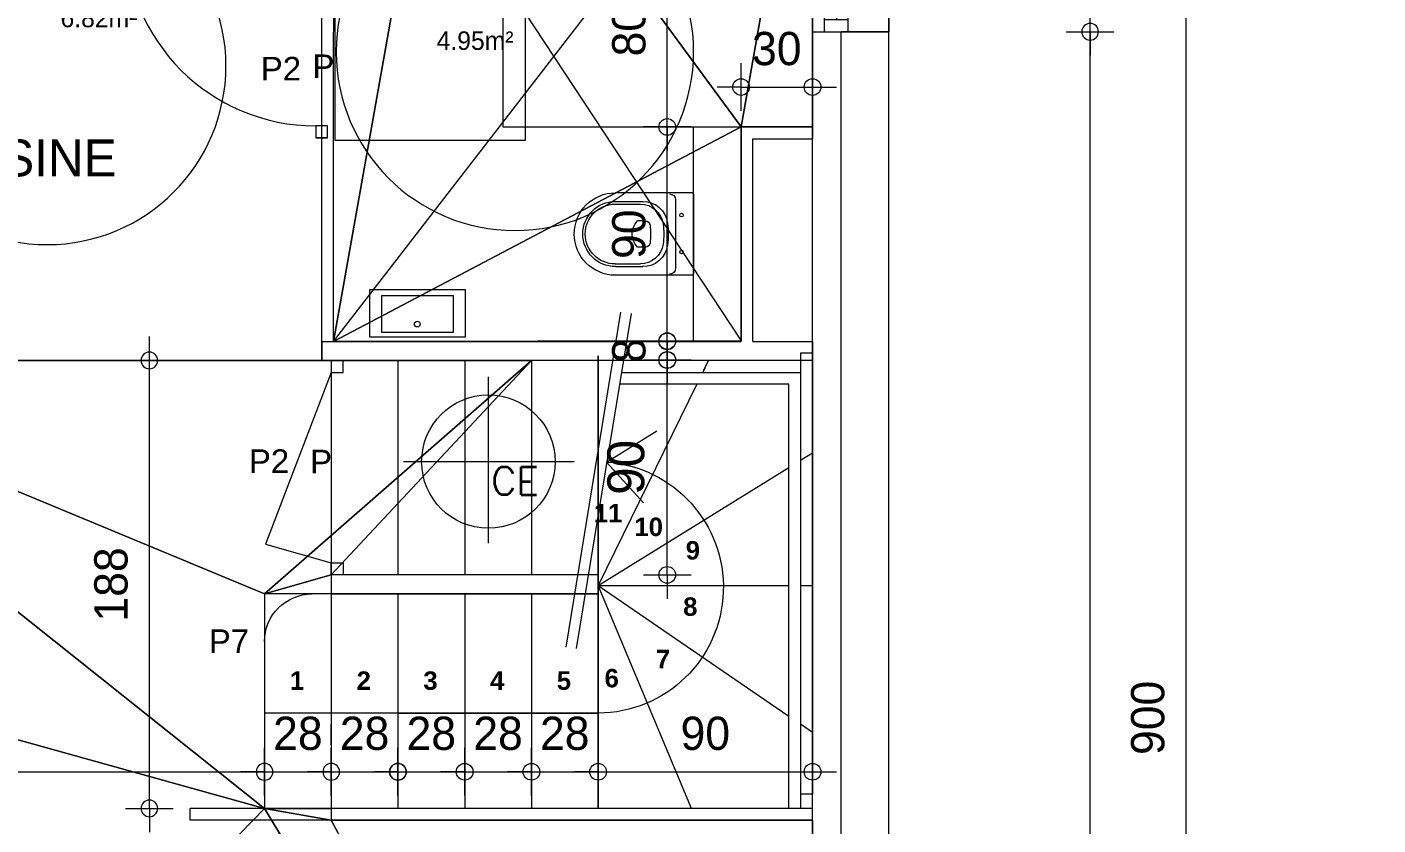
# Model space of a CAD drawing. Header units: metres. Extents: x 1.8 to 61.8, y -53.3 to -11.3.
# Drawn here: x 22.38 to 28.05, y -19.75 to -16.4 of the extents above; entities that cross this region are included whole.
import ezdxf
from ezdxf.enums import TextEntityAlignment as Align
from ezdxf.lldxf.tags import DXFTag

# ---------------------------------------------------------------- set-up
doc = ezdxf.new("R2010")
doc.units = ezdxf.units.M
doc.header["$MEASUREMENT"] = 0
doc.layers.add('Calque commun', color=7, linetype='Continuous')
doc.layers.add('Textes', color=7, linetype='Continuous')
doc.styles.add('Arial12', font='arialbd.ttf', dxfattribs={"height": 0.077267})
doc.styles.add('Arial9', font='arial.ttf', dxfattribs={"height": 0.098961})
doc.styles.add('Century Gothic Gras', font='txt.shx', dxfattribs={"height": 0.116336})
doc.styles.add('Century Gothic10', font='GOTHIC.TTF', dxfattribs={"height": 0.077575})
doc.styles.add('Century Gothic15', font='GOTHIC.TTF', dxfattribs={"height": 0.139636})
doc.styles.add('Century Gothic18', font='GOTHIC.TTF', dxfattribs={"height": 0.155151})
doc.styles.add('Century Gothic19', font='GOTHIC.TTF', dxfattribs={"height": 0.155151})
tags = doc.linetypes.add('DASHDOT2', pattern=[0.5, 0.25, -0.125, 0, -0.125]).pattern_tags.tags
tags[10:11] = [DXFTag(74, 4), DXFTag(75, 0), DXFTag(340, '0'), DXFTag(46, 1.0), DXFTag(50, 0.0), DXFTag(44, 0.0), DXFTag(45, 0.0)]
tags[8:9] = [DXFTag(74, 4), DXFTag(75, 0), DXFTag(340, '0'), DXFTag(46, 1.0), DXFTag(50, 0.0), DXFTag(44, 0.0), DXFTag(45, 0.0)]
tags[6:7] = [DXFTag(74, 4), DXFTag(75, 0), DXFTag(340, '0'), DXFTag(46, 1.0), DXFTag(50, 0.0), DXFTag(44, 0.0), DXFTag(45, 0.0)]
tags[4:5] = [DXFTag(74, 4), DXFTag(75, 0), DXFTag(340, '0'), DXFTag(46, 1.0), DXFTag(50, 0.0), DXFTag(44, 0.0), DXFTag(45, 0.0)]
tags = doc.linetypes.add('HIDDEN', pattern=[0.375, 0.25, -0.125]).pattern_tags.tags
tags[6:7] = [DXFTag(74, 4), DXFTag(75, 0), DXFTag(340, '0'), DXFTag(46, 1.0), DXFTag(50, 0.0), DXFTag(44, 0.0), DXFTag(45, 0.0)]
tags[4:5] = [DXFTag(74, 4), DXFTag(75, 0), DXFTag(340, '0'), DXFTag(46, 1.0), DXFTag(50, 0.0), DXFTag(44, 0.0), DXFTag(45, 0.0)]
tags = doc.linetypes.add('HIDDEN2', pattern=[0.1875, 0.125, -0.0625]).pattern_tags.tags
tags[6:7] = [DXFTag(74, 4), DXFTag(75, 0), DXFTag(340, '0'), DXFTag(46, 1.0), DXFTag(50, 0.0), DXFTag(44, 0.0), DXFTag(45, 0.0)]
tags[4:5] = [DXFTag(74, 4), DXFTag(75, 0), DXFTag(340, '0'), DXFTag(46, 1.0), DXFTag(50, 0.0), DXFTag(44, 0.0), DXFTag(45, 0.0)]
tags = doc.linetypes.add('HIDDENX2', pattern=[0.75, 0.5, -0.25]).pattern_tags.tags
tags[6:7] = [DXFTag(74, 4), DXFTag(75, 0), DXFTag(340, '0'), DXFTag(46, 1.0), DXFTag(50, 0.0), DXFTag(44, 0.0), DXFTag(45, 0.0)]
tags[4:5] = [DXFTag(74, 4), DXFTag(75, 0), DXFTag(340, '0'), DXFTag(46, 1.0), DXFTag(50, 0.0), DXFTag(44, 0.0), DXFTag(45, 0.0)]

# ---------------------------------------------------------------- blocks, each defined once
blk = doc.blocks.new('Block52880')
at = {"layer": 'Calque commun', "color": 7, "linetype": 'Continuous', "lineweight": 9}
for p, q in [((25.6815, -23.4798), (25.6815, -16.4198)), ((25.8015, -23.5998), (25.8015, -16.4198))]:
    blk.add_line(p, q, dxfattribs=at)
at = {"layer": 'Calque commun', "color": 7, "linetype": 'Continuous', "lineweight": 18}
blk.add_line((26.0015, -23.7998), (26.0015, -16.4198), dxfattribs=at)
blk = doc.blocks.new('DimLine53238')
at = {"layer": 'Calque commun', "color": 5, "linetype": 'Continuous', "lineweight": 9}
blk.add_line((27.2499, -23.7998, 0), (27.2499, -14.7998, 0), dxfattribs=at)
at = {"layer": 'Calque commun', "color": 5, "linetype": 'Continuous', "lineweight": 9, "style": 'Century Gothic15'}
blk.add_text('900', height=0.13964, rotation=90, dxfattribs=at).set_placement((27.1999, -19.2998, 0), align=Align.BOTTOM_CENTER)
blk = doc.blocks.new('@PRES_1_$$_1-13')
at = {"layer": 'Calque commun', "color": 5, "linetype": 'Continuous', "lineweight": 9}
for p, q in [((0, 0.32), (0.6, 0.32)), ((0.6, 0.15), (0, 0.15)), ((0.05, 0.05), (0.05, 0.15)), ((0.55, 0.15), (0.55, 0.05)), ((0.05, 0.1), (0.55, 0.1)), ((0.6, 0.05), (0, 0.05)), ((0, 0), (0.6, 0))]:
    blk.add_line(p, q, dxfattribs=at)
blk = doc.blocks.new('@PRES_1_$$_1-14')
at = {"layer": 'Calque commun', "color": 0, "linetype": 'ByBlock', "lineweight": -2}
blk.add_line((0, 0), (0, 0.32), dxfattribs=at)
blk = doc.blocks.new('@PRES_1_$$_1-15')
at = {"layer": 'Calque commun', "color": 0, "linetype": 'ByBlock', "lineweight": -2}
blk.add_line((0, 0), (0, 0.32), dxfattribs=at)
blk = doc.blocks.new('INTER_2D_COMB5')
at = {"layer": 'Calque commun', "color": 0, "linetype": 'ByBlock', "lineweight": -2}
blk.add_blockref('@PRES_1_$$_1-13', (0, 0), dxfattribs=at)
at = {"layer": 'Calque commun', "color": 7, "linetype": 'Continuous', "lineweight": 9}
blk.add_blockref('@PRES_1_$$_1-14', (0, 0), dxfattribs=at)
at = {"layer": 'Calque commun', "color": 7, "linetype": 'Continuous', "lineweight": 9, "extrusion": (0, 0, -1), "xscale": -1, "yscale": -1, "zscale": -1, "rotation": -180}
blk.add_blockref('@PRES_1_$$_1-15', (-0.6, 0), dxfattribs=at)
blk = doc.blocks.new('PLACED_COMB5')
at = {"layer": 'Calque commun', "color": 0, "linetype": 'ByBlock', "lineweight": -2}
blk.add_blockref('INTER_2D_COMB5', (0, 0), dxfattribs=at)
blk = doc.blocks.new('new279')
at = {"layer": 'Calque commun', "color": 5, "linetype": 'Continuous', "lineweight": 9}
blk.add_arc((0, 0), 0.5, 0, 359.99941, dxfattribs=at)
blk = doc.blocks.new('new280')
at = {"layer": 'Calque commun', "color": 5, "linetype": 'Continuous', "lineweight": 9}
blk.add_arc((0, 0), 0.5, 0, 359.99941, dxfattribs=at)
blk = doc.blocks.new('DimLine58948')
at = {"layer": 'Calque commun', "color": 5, "linetype": 'Continuous', "lineweight": 9}
for p, q in [((26.8466, -15.8198), (26.8466, -15.7198)), ((26.7466, -15.8198), (26.9466, -15.8198)), ((26.8466, -16.4198), (26.8466, -15.8198)), ((26.7466, -16.4198), (26.9466, -16.4198)), ((26.8466, -16.4198), (26.8466, -16.5198))]:
    blk.add_line(p, q, dxfattribs=at)
at = {"layer": 'Calque commun', "color": 5, "linetype": 'Continuous', "lineweight": 9, "xscale": 0.07000000029802322, "yscale": 0.07000000029802322, "zscale": 0.07000000029802322, "rotation": 90}
for name, p in [('new280', (26.8466, -15.8198)), ('new279', (26.8466, -16.4198))]:
    blk.add_blockref(name, p, dxfattribs=at)
at = {"layer": 'Calque commun', "color": 5, "linetype": 'Continuous', "lineweight": 9, "style": 'Century Gothic15'}
blk.add_text('60', height=0.13964, rotation=90, dxfattribs=at).set_placement((26.7966, -16.1198), align=Align.BOTTOM_CENTER)
blk = doc.blocks.new('new282')
at = {"layer": 'Calque commun', "color": 5, "linetype": 'Continuous', "lineweight": 9}
blk.add_arc((0, 0), 0.5, 0, 359.99941, dxfattribs=at)
blk = doc.blocks.new('DimLine58956')
at = {"layer": 'Calque commun', "color": 5, "linetype": 'Continuous', "lineweight": 9}
for p, q in [((26.8466, -16.4198), (26.8466, -16.3198)), ((26.7466, -16.4198), (26.9466, -16.4198)), ((26.8466, -23.7998), (26.8466, -16.4198))]:
    blk.add_line(p, q, dxfattribs=at)
at = {"layer": 'Calque commun', "color": 5, "linetype": 'Continuous', "lineweight": 9, "xscale": 0.07000000029802322, "yscale": 0.07000000029802322, "zscale": 0.07000000029802322, "rotation": 90}
blk.add_blockref('new282', (26.8466, -16.4198), dxfattribs=at)
blk = doc.blocks.new('@PRES_1_$$_1-28')
at = {"layer": 'Calque commun', "color": 5, "linetype": 'Continuous', "lineweight": 9}
blk.add_line((0.05, 0.05), (0.05, 0.85), dxfattribs=at)
at = {"layer": 'Calque commun', "color": 5, "linetype": 'Continuous', "lineweight": 9, "extrusion": (0, 0, -1)}
blk.add_arc((-0.05, 0.05), 0.8, 90, 180, dxfattribs=at)
at = {"layer": 'Calque commun', "color": 5, "linetype": 'Continuous', "lineweight": 9}
mesh = blk.add_polyface(dxfattribs=at)
corners = [(0, 0), (0, 0.05), (0.05, 0.05), (0.05, 0)]
mesh.append_faces([[corners[k] for k in face] for face in [(0, 1, 2, 3)]], dxfattribs={"color": 5})
mesh = blk.add_polyface(dxfattribs=at)
corners = [(0.85, 0), (0.85, 0.05), (0.9, 0.05), (0.9, 0)]
mesh.append_faces([[corners[k] for k in face] for face in [(0, 1, 2, 3)]], dxfattribs={"color": 5})
blk = doc.blocks.new('@PRES_1_$$_1-29')
at = {"layer": 'Calque commun', "color": 0, "linetype": 'ByBlock', "lineweight": -2}
blk.add_line((0, 0), (0, 0.05), dxfattribs=at)
blk = doc.blocks.new('@PRES_1_$$_1-30')
at = {"layer": 'Calque commun', "color": 0, "linetype": 'ByBlock', "lineweight": -2}
blk.add_line((0, 0), (0, 0.05), dxfattribs=at)
blk = doc.blocks.new('INTER_2D_COMB10')
at = {"layer": 'Calque commun', "color": 0, "linetype": 'ByBlock', "lineweight": -2}
blk.add_blockref('@PRES_1_$$_1-28', (0, 0), dxfattribs=at)
at = {"layer": 'Calque commun', "color": 15, "linetype": 'Continuous', "lineweight": 18}
blk.add_blockref('@PRES_1_$$_1-29', (0, 0), dxfattribs=at)
at = {"layer": 'Calque commun', "color": 15, "linetype": 'Continuous', "lineweight": 18, "extrusion": (0, 0, -1), "xscale": -1, "yscale": -1, "zscale": -1, "rotation": -180}
blk.add_blockref('@PRES_1_$$_1-30', (-0.9, 0), dxfattribs=at)
blk = doc.blocks.new('PLACED_COMB10')
at = {"layer": 'Calque commun', "color": 0, "linetype": 'ByBlock', "lineweight": -2}
blk.add_blockref('INTER_2D_COMB10', (0, 0), dxfattribs=at)
blk = doc.blocks.new('ce')
at = {"layer": 'Calque commun', "color": 6, "linetype": 'Continuous', "lineweight": 9}
for p, q in [((0.0007, 0.3427), (0.0007, -0.3562)), ((-0.3566, -0.0007), (0.3605, -0.0007))]:
    blk.add_line(p, q, dxfattribs=at)
blk.add_arc((0, 0), 0.28, 0, 359.9994, dxfattribs=at)
at = {"layer": 'Calque commun', "color": 6, "linetype": 'ByBlock', "lineweight": -2, "style": 'Century Gothic Gras'}
blk.add_text('CE', height=0.11634, rotation=359.9993, dxfattribs=at).set_placement((0.0123, -0.0123), align=Align.BOTTOM_LEFT)
blk = doc.blocks.new('80x130')
at = {"layer": 'Calque commun', "color": 7, "linetype": 'HIDDEN', "lineweight": 9}
mesh = blk.add_polyface(dxfattribs=at)
corners = [(0, 0), (0, 1.3), (0.8, 1.3), (0.8, 0)]
mesh.append_faces([[corners[k] for k in face] for face in [(0, 1, 2, 3)]], dxfattribs={"color": 7})
blk = doc.blocks.new('XMODULE1PG3')
at = {"layer": 'Calque commun', "color": 5, "linetype": 'Continuous', "lineweight": 9}
blk.add_arc((0, 0), 0.5, 0, 359.99941, dxfattribs=at)
blk = doc.blocks.new('XMODULE1PG4')
at = {"layer": 'Calque commun', "color": 5, "linetype": 'Continuous', "lineweight": 9}
blk.add_arc((0, 0), 0.5, 0, 359.99941, dxfattribs=at)
blk = doc.blocks.new('DimLine53356')
at = {"layer": 'Calque commun', "color": 5, "linetype": 'Continuous', "lineweight": 9}
for p, q in [((11.9815, -20.4977), (11.9815, -20.2977)), ((12.8815, -20.4977), (12.8815, -20.2977)), ((11.9815, -20.3977), (11.8815, -20.3977)), ((11.9815, -20.3977), (12.8815, -20.3977)), ((12.8815, -20.3977), (12.9815, -20.3977))]:
    blk.add_line(p, q, dxfattribs=at)
at = {"layer": 'Calque commun', "color": 5, "linetype": 'Continuous', "lineweight": 9, "extrusion": (0, 0, -1), "xscale": 0.07000000029802322, "yscale": 0.07000000029802322, "zscale": 0.07000000029802322}
for name, p in [('XMODULE1PG3', (-11.9815, -20.3977)), ('XMODULE1PG4', (-12.8815, -20.3977))]:
    blk.add_blockref(name, p, dxfattribs=at)
at = {"layer": 'Calque commun', "color": 5, "linetype": 'Continuous', "lineweight": 9, "style": 'Century Gothic15'}
blk.add_text('90', height=0.13964, dxfattribs=at).set_placement((12.4315, -20.3477), align=Align.BOTTOM_CENTER)
blk = doc.blocks.new('XMODULE1PG5')
at = {"layer": 'Calque commun', "color": 5, "linetype": 'Continuous', "lineweight": 9}
blk.add_arc((0, 0), 0.5, 0, 359.99941, dxfattribs=at)
blk = doc.blocks.new('XMODULE1PG6')
at = {"layer": 'Calque commun', "color": 5, "linetype": 'Continuous', "lineweight": 9}
blk.add_arc((0, 0), 0.5, 0, 359.99941, dxfattribs=at)
blk = doc.blocks.new('DimLine53364')
at = {"layer": 'Calque commun', "color": 5, "linetype": 'Continuous', "lineweight": 9}
for p, q in [((11.7015, -20.4977), (11.7015, -20.2977)), ((11.9815, -20.4977), (11.9815, -20.2977)), ((11.7015, -20.3977), (11.6015, -20.3977)), ((11.7015, -20.3977), (11.9815, -20.3977)), ((11.9815, -20.3977), (12.0815, -20.3977))]:
    blk.add_line(p, q, dxfattribs=at)
at = {"layer": 'Calque commun', "color": 5, "linetype": 'Continuous', "lineweight": 9, "extrusion": (0, 0, -1), "xscale": 0.07000000029802322, "yscale": 0.07000000029802322, "zscale": 0.07000000029802322}
for name, p in [('XMODULE1PG5', (-11.7015, -20.3977)), ('XMODULE1PG6', (-11.9815, -20.3977))]:
    blk.add_blockref(name, p, dxfattribs=at)
at = {"layer": 'Calque commun', "color": 5, "linetype": 'Continuous', "lineweight": 9, "style": 'Century Gothic15'}
blk.add_text('28', height=0.13964, dxfattribs=at).set_placement((11.8415, -20.3477), align=Align.BOTTOM_CENTER)
blk = doc.blocks.new('XMODULE1PG7')
at = {"layer": 'Calque commun', "color": 5, "linetype": 'Continuous', "lineweight": 9}
blk.add_arc((0, 0), 0.5, 0, 359.99941, dxfattribs=at)
blk = doc.blocks.new('XMODULE1PG8')
at = {"layer": 'Calque commun', "color": 5, "linetype": 'Continuous', "lineweight": 9}
blk.add_arc((0, 0), 0.5, 0, 359.99941, dxfattribs=at)
blk = doc.blocks.new('DimLine53372')
at = {"layer": 'Calque commun', "color": 5, "linetype": 'Continuous', "lineweight": 9}
for p, q in [((11.4215, -20.4977), (11.4215, -20.2977)), ((11.7015, -20.4977), (11.7015, -20.2977)), ((11.4215, -20.3977), (11.3215, -20.3977)), ((11.4215, -20.3977), (11.7015, -20.3977)), ((11.7015, -20.3977), (11.8015, -20.3977))]:
    blk.add_line(p, q, dxfattribs=at)
at = {"layer": 'Calque commun', "color": 5, "linetype": 'Continuous', "lineweight": 9, "extrusion": (0, 0, -1), "xscale": 0.07000000029802322, "yscale": 0.07000000029802322, "zscale": 0.07000000029802322}
for name, p in [('XMODULE1PG7', (-11.4215, -20.3977)), ('XMODULE1PG8', (-11.7015, -20.3977))]:
    blk.add_blockref(name, p, dxfattribs=at)
at = {"layer": 'Calque commun', "color": 5, "linetype": 'Continuous', "lineweight": 9, "style": 'Century Gothic15'}
blk.add_text('28', height=0.13964, dxfattribs=at).set_placement((11.5615, -20.3477), align=Align.BOTTOM_CENTER)
blk = doc.blocks.new('XMODULE1PG9')
at = {"layer": 'Calque commun', "color": 5, "linetype": 'Continuous', "lineweight": 9}
blk.add_arc((0, 0), 0.5, 0, 359.99941, dxfattribs=at)
blk = doc.blocks.new('XMODULE1PG10')
at = {"layer": 'Calque commun', "color": 5, "linetype": 'Continuous', "lineweight": 9}
blk.add_arc((0, 0), 0.5, 0, 359.99941, dxfattribs=at)
blk = doc.blocks.new('DimLine53380')
at = {"layer": 'Calque commun', "color": 5, "linetype": 'Continuous', "lineweight": 9}
for p, q in [((11.1415, -20.4977), (11.1415, -20.2977)), ((11.4215, -20.4977), (11.4215, -20.2977)), ((11.1415, -20.3977), (11.0415, -20.3977)), ((11.1415, -20.3977), (11.4215, -20.3977)), ((11.4215, -20.3977), (11.5215, -20.3977))]:
    blk.add_line(p, q, dxfattribs=at)
at = {"layer": 'Calque commun', "color": 5, "linetype": 'Continuous', "lineweight": 9, "extrusion": (0, 0, -1), "xscale": 0.07000000029802322, "yscale": 0.07000000029802322, "zscale": 0.07000000029802322}
for name, p in [('XMODULE1PG9', (-11.1415, -20.3977)), ('XMODULE1PG10', (-11.4215, -20.3977))]:
    blk.add_blockref(name, p, dxfattribs=at)
at = {"layer": 'Calque commun', "color": 5, "linetype": 'Continuous', "lineweight": 9, "style": 'Century Gothic15'}
blk.add_text('28', height=0.13964, dxfattribs=at).set_placement((11.2815, -20.3477), align=Align.BOTTOM_CENTER)
blk = doc.blocks.new('XMODULE1PG11')
at = {"layer": 'Calque commun', "color": 5, "linetype": 'Continuous', "lineweight": 9}
blk.add_arc((0, 0), 0.5, 0, 359.99941, dxfattribs=at)
blk = doc.blocks.new('XMODULE1PG12')
at = {"layer": 'Calque commun', "color": 5, "linetype": 'Continuous', "lineweight": 9}
blk.add_arc((0, 0), 0.5, 0, 359.99941, dxfattribs=at)
blk = doc.blocks.new('DimLine53388')
at = {"layer": 'Calque commun', "color": 5, "linetype": 'Continuous', "lineweight": 9}
for p, q in [((6.8815, -20.2977), (6.8815, -20.4977)), ((10.5816, -20.4977), (10.5816, -20.2977)), ((6.8815, -20.3977), (6.7815, -20.3977)), ((6.8815, -20.3977), (10.5816, -20.3977)), ((10.5816, -20.3977), (10.6816, -20.3977))]:
    blk.add_line(p, q, dxfattribs=at)
at = {"layer": 'Calque commun', "color": 5, "linetype": 'Continuous', "lineweight": 9, "xscale": 0.07000000029802322, "yscale": 0.07000000029802322, "zscale": 0.07000000029802322}
for name, p in [('XMODULE1PG11', (6.8815, -20.3977)), ('XMODULE1PG12', (10.5816, -20.3977))]:
    blk.add_blockref(name, p, dxfattribs=at)
at = {"layer": 'Calque commun', "color": 5, "linetype": 'Continuous', "lineweight": 9, "style": 'Century Gothic15'}
blk.add_text('370', height=0.13964, dxfattribs=at).set_placement((8.7315, -20.3477), align=Align.BOTTOM_CENTER)
blk = doc.blocks.new('XMODULE1PG33')
at = {"layer": 'Calque commun', "color": 5, "linetype": 'Continuous', "lineweight": 9}
blk.add_arc((0, 0), 0.5, 0, 359.99941, dxfattribs=at)
blk = doc.blocks.new('XMODULE1PG34')
at = {"layer": 'Calque commun', "color": 5, "linetype": 'Continuous', "lineweight": 9}
blk.add_arc((0, 0), 0.5, 0, 359.99941, dxfattribs=at)
blk = doc.blocks.new('DimLine53484')
at = {"layer": 'Calque commun', "color": 5, "linetype": 'Continuous', "lineweight": 9}
for p, q in [((12.272, -17.6912), (12.272, -17.5912)), ((12.372, -17.6912), (12.172, -17.6912)), ((12.272, -18.5912), (12.272, -17.6912)), ((12.372, -18.5912), (12.172, -18.5912)), ((12.272, -18.5912), (12.272, -18.6912))]:
    blk.add_line(p, q, dxfattribs=at)
at = {"layer": 'Calque commun', "color": 5, "linetype": 'Continuous', "lineweight": 9, "extrusion": (0, 0, -1), "xscale": 0.07000000029802322, "yscale": 0.07000000029802322, "zscale": 0.07000000029802322, "rotation": 90}
for name, p in [('XMODULE1PG34', (-12.272, -17.6912)), ('XMODULE1PG33', (-12.272, -18.5912))]:
    blk.add_blockref(name, p, dxfattribs=at)
at = {"layer": 'Calque commun', "color": 5, "linetype": 'Continuous', "lineweight": 9, "style": 'Century Gothic15'}
blk.add_text('90', height=0.13964, rotation=90, dxfattribs=at).set_placement((12.222, -18.1412), align=Align.BOTTOM_CENTER)
blk = doc.blocks.new('XMODULE1PG35')
at = {"layer": 'Calque commun', "color": 5, "linetype": 'Continuous', "lineweight": 9}
blk.add_arc((0, 0), 0.5, 0, 359.99941, dxfattribs=at)
blk = doc.blocks.new('XMODULE1PG36')
at = {"layer": 'Calque commun', "color": 5, "linetype": 'Continuous', "lineweight": 9}
blk.add_arc((0, 0), 0.5, 0, 359.99941, dxfattribs=at)
blk = doc.blocks.new('DimLine53492')
at = {"layer": 'Calque commun', "color": 5, "linetype": 'Continuous', "lineweight": 9}
for p, q in [((12.272, -16.8912), (12.272, -16.7912)), ((12.372, -16.8912), (12.172, -16.8912)), ((12.272, -17.6912), (12.272, -16.8912)), ((12.372, -17.6912), (12.172, -17.6912)), ((12.272, -17.6912), (12.272, -17.7912))]:
    blk.add_line(p, q, dxfattribs=at)
at = {"layer": 'Calque commun', "color": 5, "linetype": 'Continuous', "lineweight": 9, "extrusion": (0, 0, -1), "xscale": 0.07000000029802322, "yscale": 0.07000000029802322, "zscale": 0.07000000029802322, "rotation": 90}
for name, p in [('XMODULE1PG36', (-12.272, -16.8912)), ('XMODULE1PG35', (-12.272, -17.6912))]:
    blk.add_blockref(name, p, dxfattribs=at)
at = {"layer": 'Calque commun', "color": 5, "linetype": 'Continuous', "lineweight": 9, "style": 'Century Gothic15'}
blk.add_text('80', height=0.13964, rotation=90, dxfattribs=at).set_placement((12.222, -17.2912), align=Align.BOTTOM_CENTER)
blk = doc.blocks.new('XMODULE1PG41')
at = {"layer": 'Calque commun', "color": 5, "linetype": 'Continuous', "lineweight": 9}
blk.add_arc((0, 0), 0.5, 0, 359.99941, dxfattribs=at)
blk = doc.blocks.new('XMODULE1PG42')
at = {"layer": 'Calque commun', "color": 5, "linetype": 'Continuous', "lineweight": 9}
blk.add_arc((0, 0), 0.5, 0, 359.99941, dxfattribs=at)
blk = doc.blocks.new('DimLine53966')
at = {"layer": 'Calque commun', "color": 5, "linetype": 'Continuous', "lineweight": 9}
for p, q in [((12.272, -18.6687), (12.272, -18.5687)), ((12.172, -18.6687), (12.372, -18.6687)), ((12.272, -19.5712), (12.272, -18.6687)), ((12.172, -19.5712), (12.372, -19.5712)), ((12.272, -19.5712), (12.272, -19.6712))]:
    blk.add_line(p, q, dxfattribs=at)
at = {"layer": 'Calque commun', "color": 5, "linetype": 'Continuous', "lineweight": 9, "extrusion": (0, 0, -1), "xscale": 0.07000000029802322, "yscale": 0.07000000029802322, "zscale": 0.07000000029802322, "rotation": 90}
for name, p in [('XMODULE1PG42', (-12.272, -18.6687)), ('XMODULE1PG41', (-12.272, -19.5712))]:
    blk.add_blockref(name, p, dxfattribs=at)
at = {"layer": 'Calque commun', "color": 5, "linetype": 'Continuous', "lineweight": 9, "style": 'Century Gothic19'}
blk.add_text('90', height=0.15515, rotation=90, dxfattribs=at).set_placement((12.222, -19.1199), align=Align.BOTTOM_CENTER)
blk = doc.blocks.new('XMODULE1PG51')
at = {"layer": 'Calque commun', "color": 5, "linetype": 'Continuous', "lineweight": 9}
blk.add_arc((0, 0), 0.5, 0, 359.99941, dxfattribs=at)
blk = doc.blocks.new('XMODULE1PG52')
at = {"layer": 'Calque commun', "color": 5, "linetype": 'Continuous', "lineweight": 9}
blk.add_arc((0, 0), 0.5, 0, 359.99941, dxfattribs=at)
blk = doc.blocks.new('DimLine55785')
at = {"layer": 'Calque commun', "color": 5, "linetype": 'Continuous', "lineweight": 9}
for p, q in [((12.5815, -17.6236), (12.5815, -17.4236)), ((12.8815, -17.6236), (12.8815, -17.4236)), ((12.5815, -17.5236), (12.4815, -17.5236)), ((12.5815, -17.5236), (12.8815, -17.5236)), ((12.8815, -17.5236), (12.9815, -17.5236))]:
    blk.add_line(p, q, dxfattribs=at)
at = {"layer": 'Calque commun', "color": 5, "linetype": 'Continuous', "lineweight": 9, "extrusion": (0, 0, -1), "xscale": 0.07000000029802322, "yscale": 0.07000000029802322, "zscale": 0.07000000029802322}
for name, p in [('XMODULE1PG51', (-12.5815, -17.5236)), ('XMODULE1PG52', (-12.8815, -17.5236))]:
    blk.add_blockref(name, p, dxfattribs=at)
at = {"layer": 'Calque commun', "color": 5, "linetype": 'Continuous', "lineweight": 9, "style": 'Century Gothic15'}
blk.add_text('30', height=0.13964, dxfattribs=at).set_placement((12.7315, -17.4736), align=Align.BOTTOM_CENTER)
blk = doc.blocks.new('XMODULE1PG53')
at = {"layer": 'Calque commun', "color": 5, "linetype": 'Continuous', "lineweight": 9}
blk.add_arc((0, 0), 0.5, 0, 359.99941, dxfattribs=at)
blk = doc.blocks.new('XMODULE1PG54')
at = {"layer": 'Calque commun', "color": 5, "linetype": 'Continuous', "lineweight": 9}
blk.add_arc((0, 0), 0.5, 0, 359.99941, dxfattribs=at)
blk = doc.blocks.new('DimLine55987')
at = {"layer": 'Calque commun', "color": 5, "linetype": 'Continuous', "lineweight": 9}
for p, q in [((10.8615, -20.4977), (10.8615, -20.2977)), ((11.1415, -20.4977), (11.1415, -20.2977)), ((10.8615, -20.3977), (10.7615, -20.3977)), ((10.8615, -20.3977), (11.1415, -20.3977)), ((11.1415, -20.3977), (11.2415, -20.3977))]:
    blk.add_line(p, q, dxfattribs=at)
at = {"layer": 'Calque commun', "color": 5, "linetype": 'Continuous', "lineweight": 9, "xscale": 0.07000000029802322, "yscale": 0.07000000029802322, "zscale": 0.07000000029802322}
for name, p in [('XMODULE1PG53', (10.8615, -20.3977)), ('XMODULE1PG54', (11.1415, -20.3977))]:
    blk.add_blockref(name, p, dxfattribs=at)
at = {"layer": 'Calque commun', "color": 5, "linetype": 'Continuous', "lineweight": 9, "style": 'Century Gothic15'}
blk.add_text('28', height=0.13964, dxfattribs=at).set_placement((11.0015, -20.3477), align=Align.BOTTOM_CENTER)
blk = doc.blocks.new('XMODULE1PG55')
at = {"layer": 'Calque commun', "color": 5, "linetype": 'Continuous', "lineweight": 9}
blk.add_arc((0, 0), 0.5, 0, 359.99941, dxfattribs=at)
blk = doc.blocks.new('XMODULE1PG56')
at = {"layer": 'Calque commun', "color": 5, "linetype": 'Continuous', "lineweight": 9}
blk.add_arc((0, 0), 0.5, 0, 359.99941, dxfattribs=at)
blk = doc.blocks.new('DimLine55995')
at = {"layer": 'Calque commun', "color": 5, "linetype": 'Continuous', "lineweight": 9}
for p, q in [((10.5815, -20.4977), (10.5815, -20.2977)), ((10.8615, -20.4977), (10.8615, -20.2977)), ((10.5815, -20.3977), (10.4815, -20.3977)), ((10.5815, -20.3977), (10.8615, -20.3977)), ((10.8615, -20.3977), (10.9615, -20.3977))]:
    blk.add_line(p, q, dxfattribs=at)
at = {"layer": 'Calque commun', "color": 5, "linetype": 'Continuous', "lineweight": 9, "xscale": 0.07000000029802322, "yscale": 0.07000000029802322, "zscale": 0.07000000029802322}
for name, p in [('XMODULE1PG55', (10.5815, -20.3977)), ('XMODULE1PG56', (10.8615, -20.3977))]:
    blk.add_blockref(name, p, dxfattribs=at)
at = {"layer": 'Calque commun', "color": 5, "linetype": 'Continuous', "lineweight": 9, "style": 'Century Gothic15'}
blk.add_text('28', height=0.13964, dxfattribs=at).set_placement((10.7215, -20.3477), align=Align.BOTTOM_CENTER)
blk = doc.blocks.new('lavmain')
at = {"layer": 'Calque commun', "color": 7, "linetype": 'Continuous', "lineweight": 9}
for p, q in [((0.4, 0), (0, 0)), ((0, 0), (0, -0.2)), ((0.4, -0.2), (0.4, 0)), ((0.35, -0.02), (0.05, -0.02)), ((0.05, -0.02), (0.05, -0.1757)), ((0.35, -0.1757), (0.35, -0.02)), ((0, -0.2), (0.4, -0.2)), ((0.05, -0.1757), (0.35, -0.1757))]:
    blk.add_line(p, q, dxfattribs=at)
blk.add_arc((0.1993, -0.055), 0.0121, 90, 89.9994, dxfattribs=at)
blk = doc.blocks.new('XMODULE1PG57')
at = {"layer": 'Calque commun', "color": 5, "linetype": 'Continuous', "lineweight": 9}
blk.add_arc((0, 0), 0.5, 0, 359.99941, dxfattribs=at)
blk = doc.blocks.new('XMODULE1PG58')
at = {"layer": 'Calque commun', "color": 5, "linetype": 'Continuous', "lineweight": 9}
blk.add_arc((0, 0), 0.5, 0, 359.99941, dxfattribs=at)
blk = doc.blocks.new('DimLine59627')
at = {"layer": 'Calque commun', "color": 5, "linetype": 'Continuous', "lineweight": 9}
for p, q in [((12.272, -18.5897), (12.272, -18.4897)), ((12.372, -18.5897), (12.172, -18.5897)), ((12.272, -18.6697), (12.272, -18.5897)), ((12.372, -18.6697), (12.172, -18.6697)), ((12.272, -18.6697), (12.272, -18.7697))]:
    blk.add_line(p, q, dxfattribs=at)
at = {"layer": 'Calque commun', "color": 5, "linetype": 'Continuous', "lineweight": 9, "extrusion": (0, 0, -1), "xscale": 0.07000000029802322, "yscale": 0.07000000029802322, "zscale": 0.07000000029802322, "rotation": 90}
for name, p in [('XMODULE1PG58', (-12.272, -18.5897)), ('XMODULE1PG57', (-12.272, -18.6697))]:
    blk.add_blockref(name, p, dxfattribs=at)
at = {"layer": 'Calque commun', "color": 5, "linetype": 'Continuous', "lineweight": 9, "style": 'Century Gothic15'}
blk.add_text('8', height=0.1396, rotation=89.9973, dxfattribs=at).set_placement((12.222, -18.6297), align=Align.BOTTOM_CENTER)
blk = doc.blocks.new('XMODULE1PG59')
at = {"layer": 'Calque commun', "color": 5, "linetype": 'Continuous', "lineweight": 9}
blk.add_arc((0, 0), 0.5, 0, 359.99941, dxfattribs=at)
blk = doc.blocks.new('XMODULE1PG60')
at = {"layer": 'Calque commun', "color": 5, "linetype": 'Continuous', "lineweight": 9}
blk.add_arc((0, 0), 0.5, 0, 359.99941, dxfattribs=at)
blk = doc.blocks.new('DimLine60835')
at = {"layer": 'Calque commun', "color": 5, "linetype": 'Continuous', "lineweight": 9}
for p, q in [((10.0984, -18.6712), (10.0984, -18.5712)), ((9.9984, -18.6712), (10.1984, -18.6712)), ((10.0984, -20.5513), (10.0984, -18.6712)), ((9.9984, -20.5513), (10.1984, -20.5513)), ((10.0984, -20.5513), (10.0984, -20.6513))]:
    blk.add_line(p, q, dxfattribs=at)
at = {"layer": 'Calque commun', "color": 5, "linetype": 'Continuous', "lineweight": 9, "xscale": 0.07000000029802322, "yscale": 0.07000000029802322, "zscale": 0.07000000029802322, "rotation": 90}
for name, p in [('XMODULE1PG60', (10.0984, -18.6712)), ('XMODULE1PG59', (10.0984, -20.5513))]:
    blk.add_blockref(name, p, dxfattribs=at)
at = {"layer": 'Calque commun', "color": 5, "linetype": 'Continuous', "lineweight": 9, "style": 'Century Gothic15'}
blk.add_text('188', height=0.13964, rotation=90, dxfattribs=at).set_placement((10.0484, -19.6113), align=Align.BOTTOM_CENTER)
blk = doc.blocks.new('XMODULE1PG73')
at = {"layer": 'Calque commun', "color": 9, "linetype": 'HIDDEN2', "lineweight": 9}
for p, q in [((10.8715, -18.5912), (12.8815, -15.9912)), ((10.8715, -15.9912), (12.5815, -18.5893))]:
    blk.add_line(p, q, dxfattribs=at)
at = {"layer": 'Calque commun', "color": 15, "linetype": 'Continuous', "lineweight": 18}
for p, q in [((10.8215, -18.6413), (10.8215, -17.7365)), ((10.8715, -18.5912), (10.8715, -17.7365)), ((12.5815, -18.5912), (12.5815, -17.6912)), ((12.5815, -17.6912), (12.8815, -17.6912)), ((12.6315, -18.5912), (12.6315, -17.7412)), ((12.6315, -17.7412), (12.8815, -17.7412)), ((12.8815, -17.6912), (12.8815, -17.7412))]:
    blk.add_line(p, q, dxfattribs=at)
at = {"layer": 'Calque commun', "color": 7, "linetype": 'DASHDOT2', "lineweight": 9}
for p, q in [((11.8474, -19.875), (12.0772, -18.4685)), ((11.8914, -19.8805), (12.1211, -18.474))]:
    blk.add_line(p, q, dxfattribs=at)
at = {"layer": 'Calque commun', "color": 7, "linetype": 'Continuous', "lineweight": 18}
for p, q in [((10.8215, -18.5912), (10.8215, -18.6712)), ((10.8215, -18.5912), (12.5815, -18.5912)), ((12.6315, -18.5912), (12.8814, -18.5912)), ((12.8814, -18.5912), (12.8814, -18.6712)), ((12.8814, -18.6712), (10.8215, -18.6712)), ((11.9815, -19.5712), (10.8615, -19.5712)), ((10.8615, -19.5712), (10.8615, -19.6512)), ((11.9815, -19.5712), (11.9815, -19.6512)), ((11.9815, -19.6512), (10.8615, -19.6512))]:
    blk.add_line(p, q, dxfattribs=at)
at = {"layer": 'Calque commun', "color": 7, "linetype": 'HIDDEN2', "lineweight": 9}
for p, q in [((11.9815, -19.6512), (11.9815, -18.6513)), ((11.9815, -18.6513), (11.9815, -19.6512)), ((11.9815, -18.6513), (11.9815, -19.5712)), ((10.8615, -18.6712), (11.1915, -18.6712)), ((10.8615, -18.6712), (10.8615, -19.5712)), ((11.1415, -18.6712), (11.1415, -19.5712)), ((11.4215, -18.6712), (11.4215, -19.5712)), ((11.7015, -18.6712), (11.7015, -19.5712)), ((11.9815, -19.6512), (11.9815, -20.5513))]:
    blk.add_line(p, q, dxfattribs=at)
at = {"layer": 'Calque commun', "color": 7, "linetype": 'HIDDEN', "lineweight": 9}
for p, q in [((10.8215, -18.6712), (8.2216, -18.6712)), ((8.2816, -18.6712), (10.8215, -18.6712)), ((10.8215, -18.6712), (10.8215, -18.6712))]:
    blk.add_line(p, q, dxfattribs=at)
at = {"layer": 'Calque commun', "color": 7, "linetype": 'Continuous', "lineweight": 9}
for p, q in [((10.9115, -18.6712), (10.8615, -18.6712)), ((10.8615, -18.6712), (10.8615, -18.7213)), ((10.9115, -18.7213), (10.9115, -18.6712)), ((12.429, -18.7038), (12.4205, -18.7212)), ((12.4247, -18.7125), (12.445, -18.6712)), ((10.8615, -18.7213), (10.5853, -19.4418)), ((10.8615, -18.7213), (10.9115, -18.7213)), ((12.0807, -18.7212), (12.8315, -18.7212)), ((12.8315, -18.7212), (12.8315, -20.5513)), ((12.3959, -18.7712), (11.9815, -19.6162)), ((12.7815, -18.7712), (12.0726, -18.7712)), ((12.7815, -20.5513), (12.7815, -18.7712)), ((12.0164, -19.0976), (12.2283, -18.9664)), ((12.0164, -19.0976), (12.1724, -19.2692)), ((12.1724, -19.2692), (12.0164, -19.0976)), ((12.8315, -19.0894), (12.8815, -19.0584)), ((11.9815, -19.6162), (12.7815, -19.1204)), ((10.5853, -19.4418), (10.8615, -19.5212)), ((10.8615, -19.5212), (10.9115, -19.5212)), ((10.8615, -19.5712), (10.8615, -19.5212)), ((10.9115, -19.5212), (10.9115, -19.5712)), ((11.9815, -19.5712), (10.8615, -19.5712)), ((10.8615, -19.5712), (10.8615, -19.6512)), ((11.9815, -19.6512), (11.9815, -19.5712)), ((12.3729, -20.5512), (11.9815, -19.6162)), ((11.9815, -19.6162), (12.7815, -19.6162)), ((11.9815, -19.6162), (12.7815, -20.1638)), ((12.8315, -19.6162), (12.8815, -19.6162)), ((10.8615, -19.6512), (10.7815, -19.6512)), ((10.8615, -19.6512), (11.9815, -19.6512)), ((10.8615, -19.6512), (11.9815, -19.6512)), ((10.8615, -19.6512), (10.8615, -20.5513)), ((11.1415, -19.6512), (11.1415, -20.5513)), ((11.4215, -19.6512), (11.4215, -20.5513)), ((11.7015, -19.6512), (11.7015, -20.5513)), ((11.9815, -20.5513), (11.9815, -19.6512)), ((11.9815, -19.6512), (11.9815, -20.5513)), ((10.5815, -19.8512), (10.5815, -20.5513)), ((10.8615, -20.1138), (10.8615, -20.2846)), ((11.1415, -20.1512), (10.5815, -20.1512)), ((11.1415, -20.1512), (11.9815, -20.1512)), ((10.8615, -20.2846), (10.8615, -20.1992)), ((12.8815, -20.2323), (12.8315, -20.1981)), ((12.8815, -20.5513), (10.27, -20.5513)), ((10.27, -20.6013), (10.27, -20.5513)), ((12.8815, -20.6013), (12.8815, -20.5513)), ((12.8815, -20.6013), (10.27, -20.6013))]:
    blk.add_line(p, q, dxfattribs=at)
at = {"layer": 'Calque commun', "color": 9, "linetype": 'Continuous', "lineweight": 9}
for p, q in [((12.0807, -18.7212), (12.8315, -18.7212)), ((12.8315, -18.7212), (12.8315, -20.5513)), ((12.8315, -20.5513), (12.7815, -20.5513))]:
    blk.add_line(p, q, dxfattribs=at)
at = {"layer": 'Calque commun', "color": 7, "linetype": 'HIDDENX2', "lineweight": 9}
blk.add_line((11.9815, -20.1513), (11.1415, -20.1512), dxfattribs=at)
at = {"layer": 'Calque commun', "color": 7, "linetype": 'HIDDEN', "lineweight": 9}
for centre in [(11.6324, -17.3757), (9.6696, -17.4349)]:
    blk.add_arc(centre, 0.75, 270, 269.9994, dxfattribs=at)
at = {"layer": 'Calque commun', "color": 7, "linetype": 'Continuous', "lineweight": 9, "extrusion": (6.12867e-17, 6.46634e-17, -1)}
blk.add_arc((-11.9798, -19.6238), 0.5275, 93.9984, 269.8133, dxfattribs=at)
at = {"layer": 'Calque commun', "color": 7, "linetype": 'Continuous', "lineweight": 9, "extrusion": (-6.07029e-17, 1.29664e-16, -1)}
blk.add_arc((-10.7815, -19.8512), 0.2, 0, 90, dxfattribs=at)
at = {"layer": 'Calque commun', "color": 0, "linetype": 'ByBlock', "lineweight": -2, "extrusion": (0, 0, -1)}
blk.add_blockref('80x130', (-11.6767, -17.746), dxfattribs=at)
at = {"layer": 'Calque commun', "color": 0, "linetype": 'ByBlock', "lineweight": -2, "extrusion": (0, 0, -1), "xscale": -1, "yscale": -1, "zscale": -1, "rotation": 90.00000000000001}
blk.add_blockref('PLACED_COMB10', (-10.8465, -16.8365), dxfattribs=at)
at = {"layer": 'Calque commun', "color": 5, "linetype": 'Continuous', "lineweight": 9}
for name in ['DimLine53492', 'DimLine55785', 'DimLine53484', 'DimLine59627', 'DimLine60835', 'DimLine53966', 'DimLine53388', 'DimLine55995', 'DimLine55987', 'DimLine53380', 'DimLine53372', 'DimLine53364', 'DimLine53356']:
    blk.add_blockref(name, (0, 0), dxfattribs=at)
at = {"layer": 'Calque commun', "color": 0, "linetype": 'ByBlock', "lineweight": -2, "extrusion": (0, 0, -1)}
for name, p, rotation in [('80x130', (-11.5815, -17.6912), 90), ('lavmain', (-11.0234, -18.5735), 180)]:
    blk.add_blockref(name, p, dxfattribs=dict(at, rotation=rotation))
at = {"layer": 'Calque commun', "color": 0, "linetype": 'ByBlock', "lineweight": -2, "extrusion": (0, 0, -1), "xscale": -1, "yscale": -1, "zscale": -1}
blk.add_blockref('ce', (-11.521, -19.0956), dxfattribs=at)
at = {"layer": 'Calque commun', "color": 9, "linetype": 'ByBlock', "lineweight": -2, "style": 'Century Gothic10'}
for s, p in [('6.82m²', (9.7252, -17.195)), ('4.95m²', (11.3037, -17.29))]:
    blk.add_text(s, height=0.07758, dxfattribs=at).set_placement(p, align=Align.TOP_LEFT)
at = {"layer": 'Calque commun', "color": 5, "linetype": 'ByBlock', "lineweight": -2, "style": 'Arial12'}
for s, height, p in [('11', 0.07727, (12.0833, -19.3735)), ('10', 0.07727, (12.2538, -19.4313)), ('9', 0.0773, (12.4092, -19.5298)), ('8', 0.0773, (12.3985, -19.7661)), ('7', 0.0773, (12.284, -19.9861)), ('1', 0.0773, (10.748, -20.0768)), ('2', 0.0773, (11.028, -20.0768)), ('3', 0.0773, (11.308, -20.0768)), ('4', 0.0773, (11.588, -20.0768)), ('5', 0.0773, (11.868, -20.0768)), ('6', 0.0773, (12.0686, -20.0663))]:
    blk.add_text(s, height=height, dxfattribs=at).set_placement(p, align=Align.BOTTOM_RIGHT)
at = {"layer": 'Textes', "color": 5, "linetype": 'ByBlock', "lineweight": -2, "style": 'Arial9'}
for p in [(10.7349, -17.5255), (10.6849, -19.1728)]:
    blk.add_text('P2', height=0.09896, dxfattribs=at).set_placement(p, align=Align.BOTTOM_RIGHT)
at = {"layer": 'Textes', "color": 5, "linetype": 'ByBlock', "lineweight": -2}
for s, height, style, p in [('CUISINE', 0.15515, 'Century Gothic18', (9.1192, -17.7435)), ('P7', 0.09896, 'Arial9', (10.3477, -19.7997))]:
    blk.add_text(s, height=height, dxfattribs=dict(at, style=style)).set_placement(p, align=Align.TOP_LEFT)
at = {"layer": 'Calque commun', "color": 9, "linetype": 'Continuous', "lineweight": 9}
mesh = blk.add_polyface(dxfattribs=at)
corners = [(10.8215, -18.6712), (10.8215, -15.9912), (8.2716, -15.9912), (8.2816, -18.6712)]
mesh.append_faces([[corners[k] for k in face] for face in [(0, 1, 2, 3)]], dxfattribs={"color": 9})
mesh = blk.add_polyface(dxfattribs=at)
corners = [(12.8815, -15.9912), (12.8815, -17.6912), (12.5815, -17.6912), (11.3326, -15.9912), (10.8715, -18.5912), (12.5815, -18.5893), (10.8726, -15.9912)]
mesh.append_faces([[corners[k] for k in face] for face in [(4, 2, 5)]], dxfattribs={"vtx0": -1, "color": 9})
mesh.append_faces([[corners[k] for k in face] for face in [(0, 2, 3)]], dxfattribs={"vtx0": -1, "vtx1": -1, "color": 9})
mesh.append_faces([[corners[k] for k in face] for face in [(4, 3, 2)]], dxfattribs={"vtx0": -1, "vtx1": -1, "vtx2": -1, "color": 9})
mesh.append_faces([[corners[k] for k in face] for face in [(0, 1, 2), (4, 6, 3)]], dxfattribs={"vtx2": -1, "color": 9})
mesh = blk.add_polyface(dxfattribs=at)
corners = [(6.8815, -19.6158), (7.2216, -19.6158), (6.8815, -24.3512), (10.5815, -20.5513), (8.2215, -18.6712), (10.5815, -19.6512), (10.8615, -20.6013), (12.8815, -24.3512), (10.8615, -20.5513), (7.2216, -19.0635), (6.9215, -19.0635), (6.9215, -16.2714), (11.7015, -18.6712), (11.7015, -19.5712), (10.8615, -19.5712), (8.2215, -16.2714), (12.8815, -20.6013), (10.8615, -19.6512)]
mesh.append_faces([[corners[k] for k in face] for face in [(4, 11, 15)]], dxfattribs={"vtx0": -1, "color": 9})
mesh.append_faces([[corners[k] for k in face] for face in [(3, 4, 5)]], dxfattribs={"vtx0": -1, "vtx1": -1, "color": 9})
mesh.append_faces([[corners[k] for k in face] for face in [(3, 6, 7), (3, 1, 4), (4, 9, 11), (12, 14, 5), (3, 2, 1)]], dxfattribs={"vtx0": -1, "vtx1": -1, "vtx2": -1, "color": 9})
mesh.append_faces([[corners[k] for k in face] for face in [(4, 1, 9), (3, 7, 2)]], dxfattribs={"vtx0": -1, "vtx2": -1, "color": 9})
mesh.append_faces([[corners[k] for k in face] for face in [(0, 1, 2)]], dxfattribs={"vtx1": -1, "color": 9})
mesh.append_faces([[corners[k] for k in face] for face in [(4, 12, 5)]], dxfattribs={"vtx1": -1, "vtx2": -1, "color": 9})
mesh.append_faces([[corners[k] for k in face] for face in [(3, 8, 6), (9, 10, 11), (12, 13, 14), (6, 16, 7), (14, 17, 5)]], dxfattribs={"vtx2": -1, "color": 9})
blk = doc.blocks.new('wc suspendu')
at = {"layer": 'Calque commun', "color": 15, "linetype": 'Continuous', "lineweight": 9}
for p, q in [((-0.173, -0.0497), (-0.173, -0.0515)), ((-0.173, -0.0497), (-0.173, -0.372)), ((0.168, -0.0447), (-0.168, -0.0447)), ((0.173, -0.0497), (0.173, -0.0515)), ((0.173, -0.0497), (0.173, -0.372)), ((0.1434, -0.1197), (-0.1434, -0.1197)), ((-0.137, -0.372), (-0.137, -0.2571)), ((-0.1257, -0.3727), (-0.1257, -0.2673)), ((-0.055, -0.2465), (-0.0551, -0.2797)), ((0.055, -0.2465), (0.0551, -0.2797)), ((0.1257, -0.3727), (0.1257, -0.2673)), ((0.137, -0.372), (0.137, -0.2571))]:
    blk.add_line(p, q, dxfattribs=at)
for centre, radius, start, end in [((-0.168, -0.0497), 0.005, 90, 180), ((0.168, -0.0497), 0.005, 0, 90), ((-0.0756, -0.0946), 0.0075, 0, 359.9994), ((0.0794, -0.0946), 0.0075, 0, 359.9994), ((-0.1434, -0.1447), 0.025, 90, 180), ((-0.032, -0.2571), 0.105, 97.505, 180), ((0, -0.5), 0.35, 90, 97.505), ((0, -0.4902), 0.3211, 90, 97.505), ((0, -0.5), 0.35, 82.495, 90), ((0, -0.4902), 0.3211, 82.495, 90), ((0.032, -0.2571), 0.105, 0, 82.495), ((0.1434, -0.1447), 0.025, 0, 90), ((-0.0294, -0.2673), 0.0963, 97.505, 180), ((-0.035, -0.2465), 0.02, 97.8621, 180), ((0, -0.5), 0.2759, 90, 97.8622), ((0, -0.5), 0.2759, 82.1379, 90), ((0.035, -0.2465), 0.02, 0, 82.1378), ((0.0294, -0.2673), 0.0963, 0, 82.495), ((0, -0.2241), 0.0783, 225.2695, 314.7305), ((0, -0.372), 0.173, 180, 270), ((0, -0.372), 0.137, 180, 270), ((0, -0.3727), 0.1257, 180, 270), ((0, -0.372), 0.137, 270, 0), ((0, -0.372), 0.173, 270, 0), ((0, -0.3727), 0.1257, 270, 0)]:
    blk.add_arc(centre, radius, start, end, dxfattribs=at)

msp = doc.modelspace()

# ---------------------------------------------------------------- linework, layer by layer
at = {"layer": 'Calque commun', "color": 12, "linetype": 'Continuous', "lineweight": 18}
for p in [(26.0015, -16.4198), (25.8015, -23.6001)]:
    msp.add_line(p, (25.8015, -16.4198), dxfattribs=at)
at = {"layer": 'Calque commun', "color": 7, "linetype": 'Continuous', "lineweight": 9}
for p, q in [((23.6615, -17.7998), (23.6615, -17.8498)), ((25.6314, -17.7698), (25.6314, -19.6199)), ((25.6814, -17.7698), (25.6314, -17.7698)), ((25.6814, -17.7698), (25.6814, -19.6199)), ((25.6814, -19.6199), (25.6314, -19.6199))]:
    msp.add_line(p, q, dxfattribs=at)
at = {"layer": 'Calque commun', "color": 9, "linetype": 'Continuous', "lineweight": 9}
msp.add_polyline3d([(26.0015, -14.8198, 0), (19.4015, -14.8198, 0), (19.4015, -16.6552, 0), (13.0015, -16.6552, 0), (13.2015, -16.6552, 0), (13.2015, -14.8198, 0), (6.6015, -14.8198, 0), (6.6015, -23.8198, 0), (13.0015, -23.8198, 0), (13.0015, -25.6552, 0), (19.6015, -25.6552, 0), (19.6015, -23.8198, 0), (26.0015, -23.8198, 0)], close=True, dxfattribs=at)

# ---------------------------------------------------------------- block references
at = {"layer": 'Calque commun', "color": 5, "linetype": 'Continuous', "lineweight": 9}
for name in ['DimLine53238', 'DimLine58948', 'DimLine58956']:
    msp.add_blockref(name, (0, 0), dxfattribs=at)
at = {"layer": 'Calque commun', "color": 0, "linetype": 'ByBlock', "lineweight": -2}
for name, p in [('Block52880', (0, 0)), ('XMODULE1PG73', (12.8, 0.8714))]:
    msp.add_blockref(name, p, dxfattribs=at)
at = {"layer": 'Calque commun', "color": 0, "linetype": 'ByBlock', "lineweight": -2, "rotation": -90.00000000000001}
msp.add_blockref('PLACED_COMB5', (25.6815, -15.8198), dxfattribs=at)
at = {"layer": 'Calque commun', "color": 0, "linetype": 'ByBlock', "lineweight": -2, "extrusion": (0, 0, -1), "xscale": -1, "yscale": -1, "zscale": -1, "rotation": -90.00000000000001}
msp.add_blockref('wc suspendu', (-25.2262, -17.269), dxfattribs=at)

# ---------------------------------------------------------------- texts
at = {"layer": 'Textes', "color": 5, "linetype": 'ByBlock', "lineweight": -2, "style": 'Arial9'}
for p in [(23.5824, -16.6442), (23.5728, -18.3034)]:
    msp.add_text('P', height=0.099, dxfattribs=at).set_placement(p, align=Align.BOTTOM_LEFT)

# ---------------------------------------------------------------- meshes
at = {"layer": 'Calque commun', "color": 7, "linetype": 'Continuous', "lineweight": 9}
mesh = msp.add_polyface(dxfattribs=at)
corners = [(61.7636, -11.3086), (1.7636, -11.3086), (1.7636, -53.3086), (61.7636, -53.3086)]
mesh.append_faces([[corners[k] for k in face] for face in [(0, 1, 2, 3)]], dxfattribs={"color": 7})
mesh = msp.add_polyface(dxfattribs=at)
corners = [(25.1815, -17.7181), (25.1815, -16.8198), (25.3815, -16.8198), (25.3815, -17.7181)]
mesh.append_faces([[corners[k] for k in face] for face in [(0, 1, 2, 3)]], dxfattribs={"color": 7})

doc.saveas('drawing.dxf')
